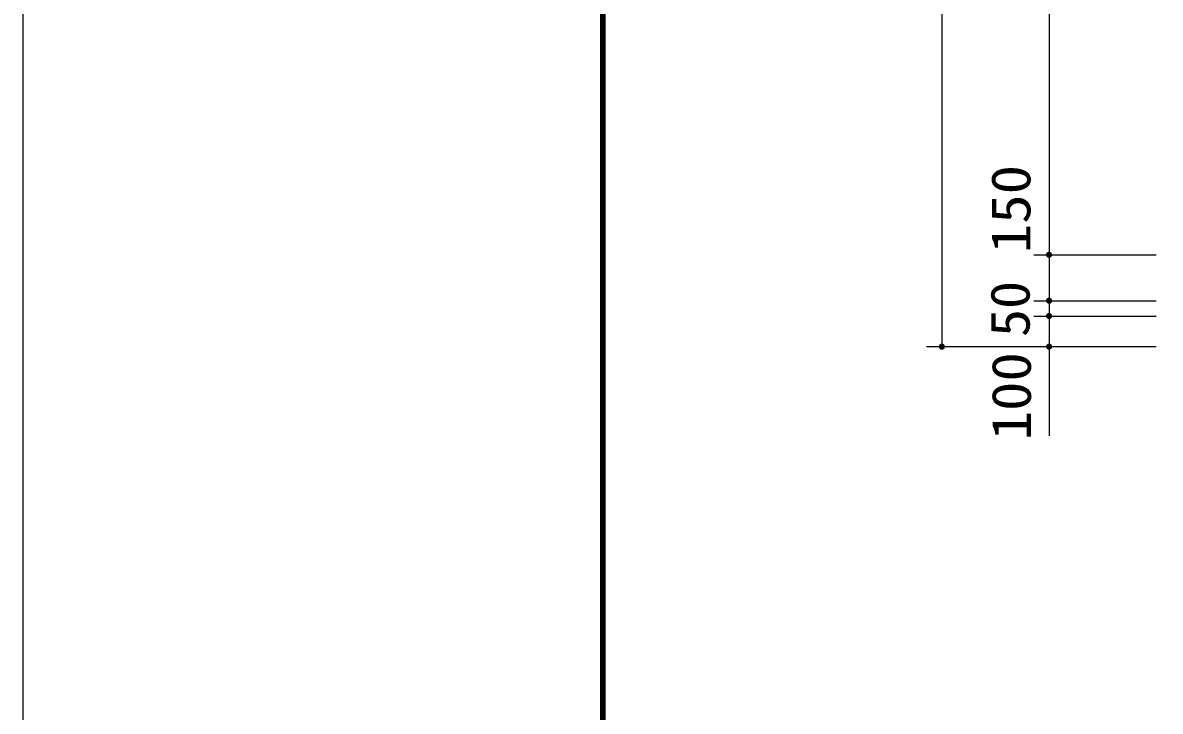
# Model space of a CAD drawing. Units: millimetres, scale not verified. Extents: x -14850 to 14850, y -10500 to 10500.
# Drawn here: x -14850 to -11136, y -5833 to -3584 of the extents above; entities that cross this region are included whole.
import ezdxf
from ezdxf.enums import TextEntityAlignment as Align

# ---------------------------------------------------------------- set-up
doc = ezdxf.new("R2010")
doc.units = ezdxf.units.MM
doc.header["$LTSCALE"] = 50
for name, color, linetype, lineweight in [('0-3_製作', 5, 'Continuous', 25), ('0-8_図面枠', 7, 'Continuous', 25), ('0-9_Axis_waku', 7, 'Continuous', 25)]:
    doc.layers.add(name, color=color, linetype=linetype, lineweight=lineweight)
doc.styles.add('ＭＳ ゴシック', font='')
doc.styles.get('ＭＳ ゴシック').set_extended_font_data('MS Gothic')

msp = doc.modelspace()

# ---------------------------------------------------------------- linework, layer by layer
at = {"layer": '0-3_製作', "color": 2}
for p, q in [((-11849.02, -2061.96), (-11849.02, -4641.96)), ((-11499.02, -2231.96), (-11499.02, -4341.96)), ((-11549.02, -4341.96), (-11149.02, -4341.96)), ((-11499.02, -4341.96), (-11499.02, -4491.96)), ((-11549.02, -4491.96), (-11149.02, -4491.96)), ((-11499.02, -4491.96), (-11499.02, -4541.96)), ((-11549.02, -4541.96), (-11149.02, -4541.96)), ((-11499.02, -4541.96), (-11499.02, -4641.96)), ((-11899.02, -4641.96), (-11149.02, -4641.96)), ((-11499.02, -4641.96), (-11499.02, -4933.19))]:
    msp.add_line(p, q, dxfattribs=at)
at = {"layer": '0-3_製作'}
for points in [[(-11509, -4341.33), (-11499.02, -4341.96), (-11509.02, -4341.96)], [(-11509.02, -4341.96), (-11507.11, -4347.84), (-11508.94, -4343.22)], [(-11509.02, -4341.96), (-11506.31, -4348.81), (-11507.11, -4347.84)], [(-11499.02, -4341.96), (-11506.31, -4348.81), (-11509.02, -4341.96)], [(-11508.84, -4340.09), (-11499.02, -4341.96), (-11509, -4341.33)], [(-11508.94, -4343.22), (-11507.78, -4346.78), (-11508.71, -4344.45)], [(-11508.94, -4343.22), (-11507.11, -4347.84), (-11507.78, -4346.78)], [(-11508.53, -4338.87), (-11499.02, -4341.96), (-11508.84, -4340.09)], [(-11508.71, -4344.45), (-11507.78, -4346.78), (-11508.32, -4345.64)], [(-11508.07, -4337.7), (-11499.02, -4341.96), (-11508.53, -4338.87)], [(-11507.46, -4336.6), (-11499.02, -4341.96), (-11508.07, -4337.7)], [(-11506.73, -4335.59), (-11499.02, -4341.96), (-11507.46, -4336.6)], [(-11505.87, -4334.67), (-11499.02, -4341.96), (-11506.73, -4335.59)], [(-11499.02, -4341.96), (-11505.4, -4349.67), (-11506.31, -4348.81)], [(-11504.9, -4333.87), (-11499.02, -4341.96), (-11505.87, -4334.67)], [(-11499.02, -4341.96), (-11504.38, -4350.41), (-11505.4, -4349.67)], [(-11503.84, -4333.2), (-11499.02, -4341.96), (-11504.9, -4333.87)], [(-11499.02, -4341.96), (-11503.28, -4351.01), (-11504.38, -4350.41)], [(-11502.7, -4332.66), (-11499.02, -4341.96), (-11503.84, -4333.2)], [(-11499.02, -4341.96), (-11502.11, -4351.47), (-11503.28, -4351.01)], [(-11501.51, -4332.28), (-11499.02, -4341.96), (-11502.7, -4332.66)], [(-11499.02, -4341.96), (-11500.9, -4351.79), (-11502.11, -4351.47)], [(-11501.51, -4332.28), (-11499.02, -4331.96), (-11499.02, -4341.96)], [(-11500.27, -4332.04), (-11499.02, -4331.96), (-11501.51, -4332.28)], [(-11499.02, -4341.96), (-11499.65, -4351.94), (-11500.9, -4351.79)], [(-11499.02, -4341.96), (-11499.02, -4351.96), (-11499.65, -4351.94)], [(-11499.02, -4331.96), (-11489.02, -4341.96), (-11499.02, -4341.96)], [(-11498.39, -4331.98), (-11489.02, -4341.96), (-11499.02, -4331.96)], [(-11499.02, -4341.96), (-11497.77, -4351.88), (-11499.02, -4351.96)], [(-11499.02, -4341.96), (-11496.53, -4351.65), (-11497.77, -4351.88)], [(-11499.02, -4341.96), (-11495.34, -4351.26), (-11496.53, -4351.65)], [(-11489.02, -4341.96), (-11495.34, -4351.26), (-11499.02, -4341.96)], [(-11497.15, -4332.14), (-11489.02, -4341.96), (-11498.39, -4331.98)], [(-11495.93, -4332.45), (-11489.02, -4341.96), (-11497.15, -4332.14)], [(-11494.76, -4332.91), (-11489.02, -4341.96), (-11495.93, -4332.45)], [(-11489.02, -4341.96), (-11494.2, -4350.73), (-11495.34, -4351.26)], [(-11493.66, -4333.52), (-11489.02, -4341.96), (-11494.76, -4332.91)], [(-11489.02, -4341.96), (-11493.14, -4350.05), (-11494.2, -4350.73)], [(-11492.65, -4334.26), (-11489.02, -4341.96), (-11493.66, -4333.52)], [(-11489.02, -4341.96), (-11492.18, -4349.25), (-11493.14, -4350.05)], [(-11491.73, -4335.12), (-11489.02, -4341.96), (-11492.65, -4334.26)], [(-11489.02, -4341.96), (-11491.32, -4348.34), (-11492.18, -4349.25)], [(-11490.93, -4336.08), (-11489.02, -4341.96), (-11491.73, -4335.12)], [(-11489.02, -4341.96), (-11490.58, -4347.32), (-11491.32, -4348.34)], [(-11490.93, -4336.08), (-11489.1, -4340.71), (-11489.02, -4341.96)], [(-11490.26, -4337.14), (-11489.1, -4340.71), (-11490.93, -4336.08)], [(-11489.02, -4341.96), (-11489.97, -4346.22), (-11490.58, -4347.32)], [(-11490.26, -4337.14), (-11489.34, -4339.48), (-11489.1, -4340.71)], [(-11489.72, -4338.28), (-11489.34, -4339.48), (-11490.26, -4337.14)], [(-11489.02, -4341.96), (-11489.51, -4345.05), (-11489.97, -4346.22)], [(-11489.02, -4341.96), (-11489.2, -4343.84), (-11489.51, -4345.05)], [(-11489.02, -4341.96), (-11489.04, -4342.59), (-11489.2, -4343.84)], [(-11509, -4491.33), (-11499.02, -4491.96), (-11509.02, -4491.96)], [(-11509.02, -4491.96), (-11507.11, -4497.84), (-11508.94, -4493.22)], [(-11509.02, -4491.96), (-11506.31, -4498.81), (-11507.11, -4497.84)], [(-11499.02, -4491.96), (-11506.31, -4498.81), (-11509.02, -4491.96)], [(-11508.84, -4490.09), (-11499.02, -4491.96), (-11509, -4491.33)], [(-11508.94, -4493.22), (-11507.78, -4496.78), (-11508.71, -4494.45)], [(-11508.94, -4493.22), (-11507.11, -4497.84), (-11507.78, -4496.78)], [(-11508.53, -4488.87), (-11499.02, -4491.96), (-11508.84, -4490.09)], [(-11508.07, -4487.7), (-11499.02, -4491.96), (-11508.53, -4488.87)], [(-11507.46, -4486.6), (-11499.02, -4491.96), (-11508.07, -4487.7)], [(-11506.73, -4485.59), (-11499.02, -4491.96), (-11507.46, -4486.6)], [(-11505.87, -4484.67), (-11499.02, -4491.96), (-11506.73, -4485.59)], [(-11499.02, -4491.96), (-11505.4, -4499.67), (-11506.31, -4498.81)], [(-11504.9, -4483.87), (-11499.02, -4491.96), (-11505.87, -4484.67)], [(-11499.02, -4491.96), (-11504.38, -4500.41), (-11505.4, -4499.67)], [(-11503.84, -4483.2), (-11499.02, -4491.96), (-11504.9, -4483.87)], [(-11499.02, -4491.96), (-11503.28, -4501.01), (-11504.38, -4500.41)], [(-11502.7, -4482.66), (-11499.02, -4491.96), (-11503.84, -4483.2)], [(-11499.02, -4491.96), (-11502.11, -4501.47), (-11503.28, -4501.01)], [(-11501.51, -4482.28), (-11499.02, -4491.96), (-11502.7, -4482.66)], [(-11499.02, -4491.96), (-11500.9, -4501.79), (-11502.11, -4501.47)], [(-11501.51, -4482.28), (-11499.02, -4481.96), (-11499.02, -4491.96)], [(-11500.27, -4482.04), (-11499.02, -4481.96), (-11501.51, -4482.28)], [(-11499.02, -4491.96), (-11499.65, -4501.94), (-11500.9, -4501.79)], [(-11499.02, -4491.96), (-11499.02, -4501.96), (-11499.65, -4501.94)], [(-11499.02, -4481.96), (-11489.02, -4491.96), (-11499.02, -4491.96)], [(-11498.39, -4481.98), (-11489.02, -4491.96), (-11499.02, -4481.96)], [(-11499.02, -4491.96), (-11497.77, -4501.88), (-11499.02, -4501.96)], [(-11499.02, -4491.96), (-11496.53, -4501.65), (-11497.77, -4501.88)], [(-11499.02, -4491.96), (-11495.34, -4501.26), (-11496.53, -4501.65)], [(-11489.02, -4491.96), (-11495.34, -4501.26), (-11499.02, -4491.96)], [(-11497.15, -4482.14), (-11489.02, -4491.96), (-11498.39, -4481.98)], [(-11495.93, -4482.45), (-11489.02, -4491.96), (-11497.15, -4482.14)], [(-11494.76, -4482.91), (-11489.02, -4491.96), (-11495.93, -4482.45)], [(-11489.02, -4491.96), (-11494.2, -4500.73), (-11495.34, -4501.26)], [(-11493.66, -4483.52), (-11489.02, -4491.96), (-11494.76, -4482.91)], [(-11489.02, -4491.96), (-11493.14, -4500.05), (-11494.2, -4500.73)], [(-11492.65, -4484.26), (-11489.02, -4491.96), (-11493.66, -4483.52)], [(-11489.02, -4491.96), (-11492.18, -4499.25), (-11493.14, -4500.05)], [(-11491.73, -4485.12), (-11489.02, -4491.96), (-11492.65, -4484.26)], [(-11489.02, -4491.96), (-11491.32, -4498.34), (-11492.18, -4499.25)], [(-11490.93, -4486.08), (-11489.02, -4491.96), (-11491.73, -4485.12)], [(-11489.02, -4491.96), (-11490.58, -4497.32), (-11491.32, -4498.34)], [(-11490.93, -4486.08), (-11489.1, -4490.71), (-11489.02, -4491.96)], [(-11490.26, -4487.15), (-11489.1, -4490.71), (-11490.93, -4486.08)], [(-11489.02, -4491.96), (-11489.97, -4496.22), (-11490.58, -4497.32)], [(-11490.26, -4487.15), (-11489.34, -4489.48), (-11489.1, -4490.71)], [(-11489.72, -4488.28), (-11489.34, -4489.48), (-11490.26, -4487.15)], [(-11489.02, -4491.96), (-11489.51, -4495.05), (-11489.97, -4496.22)], [(-11489.02, -4491.96), (-11489.2, -4493.84), (-11489.51, -4495.05)], [(-11489.02, -4491.96), (-11489.04, -4492.59), (-11489.2, -4493.84)], [(-11508.71, -4494.45), (-11507.78, -4496.78), (-11508.32, -4495.64)], [(-11509, -4541.33), (-11499.02, -4541.96), (-11509.02, -4541.96)], [(-11509.02, -4541.96), (-11507.11, -4547.84), (-11508.94, -4543.22)], [(-11509.02, -4541.96), (-11506.31, -4548.81), (-11507.11, -4547.84)], [(-11499.02, -4541.96), (-11506.31, -4548.81), (-11509.02, -4541.96)], [(-11508.84, -4540.09), (-11499.02, -4541.96), (-11509, -4541.33)], [(-11508.94, -4543.22), (-11507.78, -4546.78), (-11508.71, -4544.45)], [(-11508.94, -4543.22), (-11507.11, -4547.84), (-11507.78, -4546.78)], [(-11508.53, -4538.87), (-11499.02, -4541.96), (-11508.84, -4540.09)], [(-11508.71, -4544.45), (-11507.78, -4546.78), (-11508.32, -4545.64)], [(-11508.07, -4537.7), (-11499.02, -4541.96), (-11508.53, -4538.87)], [(-11507.46, -4536.6), (-11499.02, -4541.96), (-11508.07, -4537.7)], [(-11506.73, -4535.59), (-11499.02, -4541.96), (-11507.46, -4536.6)], [(-11505.87, -4534.67), (-11499.02, -4541.96), (-11506.73, -4535.59)], [(-11499.02, -4541.96), (-11505.4, -4549.67), (-11506.31, -4548.81)], [(-11504.9, -4533.87), (-11499.02, -4541.96), (-11505.87, -4534.67)], [(-11499.02, -4541.96), (-11504.38, -4550.41), (-11505.4, -4549.67)], [(-11503.84, -4533.2), (-11499.02, -4541.96), (-11504.9, -4533.87)], [(-11499.02, -4541.96), (-11503.28, -4551.01), (-11504.38, -4550.41)], [(-11502.7, -4532.66), (-11499.02, -4541.96), (-11503.84, -4533.2)], [(-11499.02, -4541.96), (-11502.11, -4551.47), (-11503.28, -4551.01)], [(-11501.51, -4532.28), (-11499.02, -4541.96), (-11502.7, -4532.66)], [(-11499.02, -4541.96), (-11500.9, -4551.79), (-11502.11, -4551.47)], [(-11501.51, -4532.28), (-11499.02, -4531.96), (-11499.02, -4541.96)], [(-11500.27, -4532.04), (-11499.02, -4531.96), (-11501.51, -4532.28)], [(-11499.02, -4541.96), (-11499.65, -4551.94), (-11500.9, -4551.79)], [(-11499.02, -4541.96), (-11499.02, -4551.96), (-11499.65, -4551.94)], [(-11499.02, -4531.96), (-11489.02, -4541.96), (-11499.02, -4541.96)], [(-11498.39, -4531.98), (-11489.02, -4541.96), (-11499.02, -4531.96)], [(-11499.02, -4541.96), (-11497.77, -4551.88), (-11499.02, -4551.96)], [(-11499.02, -4541.96), (-11496.53, -4551.65), (-11497.77, -4551.88)], [(-11499.02, -4541.96), (-11495.34, -4551.26), (-11496.53, -4551.65)], [(-11489.02, -4541.96), (-11495.34, -4551.26), (-11499.02, -4541.96)], [(-11497.15, -4532.14), (-11489.02, -4541.96), (-11498.39, -4531.98)], [(-11495.93, -4532.45), (-11489.02, -4541.96), (-11497.15, -4532.14)], [(-11494.76, -4532.91), (-11489.02, -4541.96), (-11495.93, -4532.45)], [(-11489.02, -4541.96), (-11494.2, -4550.73), (-11495.34, -4551.26)], [(-11493.66, -4533.52), (-11489.02, -4541.96), (-11494.76, -4532.91)], [(-11489.02, -4541.96), (-11493.14, -4550.05), (-11494.2, -4550.73)], [(-11492.65, -4534.26), (-11489.02, -4541.96), (-11493.66, -4533.52)], [(-11489.02, -4541.96), (-11492.18, -4549.25), (-11493.14, -4550.05)], [(-11491.73, -4535.12), (-11489.02, -4541.96), (-11492.65, -4534.26)], [(-11489.02, -4541.96), (-11491.32, -4548.34), (-11492.18, -4549.25)], [(-11490.93, -4536.08), (-11489.02, -4541.96), (-11491.73, -4535.12)], [(-11489.02, -4541.96), (-11490.58, -4547.32), (-11491.32, -4548.34)], [(-11490.93, -4536.08), (-11489.1, -4540.71), (-11489.02, -4541.96)], [(-11490.26, -4537.15), (-11489.1, -4540.71), (-11490.93, -4536.08)], [(-11489.02, -4541.96), (-11489.97, -4546.22), (-11490.58, -4547.32)], [(-11490.26, -4537.15), (-11489.34, -4539.48), (-11489.1, -4540.71)], [(-11489.72, -4538.28), (-11489.34, -4539.48), (-11490.26, -4537.15)], [(-11489.02, -4541.96), (-11489.51, -4545.05), (-11489.97, -4546.22)], [(-11489.02, -4541.96), (-11489.2, -4543.84), (-11489.51, -4545.05)], [(-11489.02, -4541.96), (-11489.04, -4542.59), (-11489.2, -4543.84)], [(-11859, -4641.33), (-11849.02, -4641.96), (-11859.02, -4641.96)], [(-11859.02, -4641.96), (-11857.11, -4647.84), (-11858.94, -4643.22)], [(-11859.02, -4641.96), (-11856.31, -4648.81), (-11857.11, -4647.84)], [(-11849.02, -4641.96), (-11856.31, -4648.81), (-11859.02, -4641.96)], [(-11858.84, -4640.09), (-11849.02, -4641.96), (-11859, -4641.33)], [(-11858.53, -4638.87), (-11849.02, -4641.96), (-11858.84, -4640.09)], [(-11858.07, -4637.7), (-11849.02, -4641.96), (-11858.53, -4638.87)], [(-11857.46, -4636.6), (-11849.02, -4641.96), (-11858.07, -4637.7)], [(-11856.73, -4635.59), (-11849.02, -4641.96), (-11857.46, -4636.6)], [(-11855.87, -4634.67), (-11849.02, -4641.96), (-11856.73, -4635.59)], [(-11849.02, -4641.96), (-11855.4, -4649.67), (-11856.31, -4648.81)], [(-11854.9, -4633.87), (-11849.02, -4641.96), (-11855.87, -4634.67)], [(-11849.02, -4641.96), (-11854.38, -4650.41), (-11855.4, -4649.67)], [(-11853.84, -4633.2), (-11849.02, -4641.96), (-11854.9, -4633.87)], [(-11849.02, -4641.96), (-11853.28, -4651.01), (-11854.38, -4650.41)], [(-11852.7, -4632.66), (-11849.02, -4641.96), (-11853.84, -4633.2)], [(-11849.02, -4641.96), (-11852.11, -4651.47), (-11853.28, -4651.01)], [(-11851.51, -4632.28), (-11849.02, -4641.96), (-11852.7, -4632.66)], [(-11849.02, -4641.96), (-11850.9, -4651.79), (-11852.11, -4651.47)], [(-11851.51, -4632.28), (-11849.02, -4631.96), (-11849.02, -4641.96)], [(-11850.27, -4632.04), (-11849.02, -4631.96), (-11851.51, -4632.28)], [(-11849.02, -4641.96), (-11849.65, -4651.94), (-11850.9, -4651.79)], [(-11849.02, -4641.96), (-11849.02, -4651.96), (-11849.65, -4651.94)], [(-11849.02, -4631.96), (-11839.02, -4641.96), (-11849.02, -4641.96)], [(-11848.39, -4631.98), (-11839.02, -4641.96), (-11849.02, -4631.96)], [(-11849.02, -4641.96), (-11847.77, -4651.88), (-11849.02, -4651.96)], [(-11849.02, -4641.96), (-11846.53, -4651.65), (-11847.77, -4651.88)], [(-11849.02, -4641.96), (-11845.34, -4651.26), (-11846.53, -4651.65)], [(-11839.02, -4641.96), (-11845.34, -4651.26), (-11849.02, -4641.96)], [(-11847.15, -4632.14), (-11839.02, -4641.96), (-11848.39, -4631.98)], [(-11845.93, -4632.45), (-11839.02, -4641.96), (-11847.15, -4632.14)], [(-11844.76, -4632.91), (-11839.02, -4641.96), (-11845.93, -4632.45)], [(-11839.02, -4641.96), (-11844.2, -4650.73), (-11845.34, -4651.26)], [(-11843.66, -4633.52), (-11839.02, -4641.96), (-11844.76, -4632.91)], [(-11839.02, -4641.96), (-11843.14, -4650.05), (-11844.2, -4650.73)], [(-11842.65, -4634.26), (-11839.02, -4641.96), (-11843.66, -4633.52)], [(-11839.02, -4641.96), (-11842.18, -4649.25), (-11843.14, -4650.05)], [(-11841.73, -4635.12), (-11839.02, -4641.96), (-11842.65, -4634.26)], [(-11839.02, -4641.96), (-11841.32, -4648.34), (-11842.18, -4649.25)], [(-11840.93, -4636.08), (-11839.02, -4641.96), (-11841.73, -4635.12)], [(-11839.02, -4641.96), (-11840.58, -4647.32), (-11841.32, -4648.34)], [(-11840.93, -4636.08), (-11839.1, -4640.71), (-11839.02, -4641.96)], [(-11840.26, -4637.14), (-11839.1, -4640.71), (-11840.93, -4636.08)], [(-11839.02, -4641.96), (-11839.97, -4646.22), (-11840.58, -4647.32)], [(-11840.26, -4637.14), (-11839.34, -4639.48), (-11839.1, -4640.71)], [(-11839.72, -4638.28), (-11839.34, -4639.48), (-11840.26, -4637.14)], [(-11839.02, -4641.96), (-11839.51, -4645.05), (-11839.97, -4646.22)], [(-11839.02, -4641.96), (-11839.2, -4643.84), (-11839.51, -4645.05)], [(-11839.02, -4641.96), (-11839.04, -4642.59), (-11839.2, -4643.84)], [(-11509, -4641.33), (-11499.02, -4641.96), (-11509.02, -4641.96)], [(-11509.02, -4641.96), (-11506.31, -4648.81), (-11508.94, -4643.22)], [(-11509.02, -4641.96), (-11505.4, -4649.67), (-11506.31, -4648.81)], [(-11499.02, -4641.96), (-11505.4, -4649.67), (-11509.02, -4641.96)], [(-11508.84, -4640.09), (-11499.02, -4641.96), (-11509, -4641.33)], [(-11508.53, -4638.87), (-11499.02, -4641.96), (-11508.84, -4640.09)], [(-11508.07, -4637.7), (-11499.02, -4641.96), (-11508.53, -4638.87)], [(-11507.46, -4636.6), (-11499.02, -4641.96), (-11508.07, -4637.7)], [(-11506.73, -4635.59), (-11499.02, -4641.96), (-11507.46, -4636.6)], [(-11505.87, -4634.67), (-11499.02, -4641.96), (-11506.73, -4635.59)], [(-11504.9, -4633.87), (-11499.02, -4641.96), (-11505.87, -4634.67)], [(-11499.02, -4641.96), (-11504.38, -4650.41), (-11505.4, -4649.67)], [(-11503.84, -4633.2), (-11499.02, -4641.96), (-11504.9, -4633.87)], [(-11499.02, -4641.96), (-11503.28, -4651.01), (-11504.38, -4650.41)], [(-11502.7, -4632.66), (-11499.02, -4641.96), (-11503.84, -4633.2)], [(-11499.02, -4641.96), (-11502.11, -4651.47), (-11503.28, -4651.01)], [(-11502.7, -4632.66), (-11499.02, -4631.96), (-11499.02, -4641.96)], [(-11501.51, -4632.28), (-11499.02, -4631.96), (-11502.7, -4632.66)], [(-11499.02, -4641.96), (-11500.9, -4651.79), (-11502.11, -4651.47)], [(-11500.27, -4632.04), (-11499.02, -4631.96), (-11501.51, -4632.28)], [(-11499.02, -4641.96), (-11499.65, -4651.94), (-11500.9, -4651.79)], [(-11499.02, -4641.96), (-11499.02, -4651.96), (-11499.65, -4651.94)], [(-11499.02, -4631.96), (-11489.02, -4641.96), (-11499.02, -4641.96)], [(-11498.39, -4631.98), (-11489.02, -4641.96), (-11499.02, -4631.96)], [(-11499.02, -4641.96), (-11497.77, -4651.88), (-11499.02, -4651.96)], [(-11499.02, -4641.96), (-11496.53, -4651.65), (-11497.77, -4651.88)], [(-11499.02, -4641.96), (-11495.34, -4651.26), (-11496.53, -4651.65)], [(-11499.02, -4641.96), (-11494.2, -4650.73), (-11495.34, -4651.26)], [(-11489.02, -4641.96), (-11494.2, -4650.73), (-11499.02, -4641.96)], [(-11497.15, -4632.14), (-11489.02, -4641.96), (-11498.39, -4631.98)], [(-11495.93, -4632.45), (-11489.02, -4641.96), (-11497.15, -4632.14)], [(-11494.76, -4632.91), (-11489.02, -4641.96), (-11495.93, -4632.45)], [(-11493.66, -4633.52), (-11489.02, -4641.96), (-11494.76, -4632.91)], [(-11489.02, -4641.96), (-11493.14, -4650.05), (-11494.2, -4650.73)], [(-11492.65, -4634.26), (-11489.02, -4641.96), (-11493.66, -4633.52)], [(-11489.02, -4641.96), (-11492.18, -4649.25), (-11493.14, -4650.05)], [(-11491.73, -4635.12), (-11489.02, -4641.96), (-11492.65, -4634.26)], [(-11489.02, -4641.96), (-11491.32, -4648.34), (-11492.18, -4649.25)], [(-11491.73, -4635.12), (-11489.1, -4640.71), (-11489.02, -4641.96)], [(-11490.93, -4636.08), (-11489.1, -4640.71), (-11491.73, -4635.12)], [(-11489.02, -4641.96), (-11490.58, -4647.32), (-11491.32, -4648.34)], [(-11490.93, -4636.08), (-11489.34, -4639.48), (-11489.1, -4640.71)], [(-11490.26, -4637.14), (-11489.34, -4639.48), (-11490.93, -4636.08)], [(-11489.02, -4641.96), (-11489.97, -4646.22), (-11490.58, -4647.32)], [(-11490.26, -4637.14), (-11489.72, -4638.28), (-11489.34, -4639.48)], [(-11489.02, -4641.96), (-11489.51, -4645.05), (-11489.97, -4646.22)], [(-11489.02, -4641.96), (-11489.2, -4643.84), (-11489.51, -4645.05)], [(-11489.02, -4641.96), (-11489.04, -4642.59), (-11489.2, -4643.84)], [(-11858.94, -4643.22), (-11857.78, -4646.78), (-11858.71, -4644.45)], [(-11858.94, -4643.22), (-11857.11, -4647.84), (-11857.78, -4646.78)], [(-11858.71, -4644.45), (-11857.78, -4646.78), (-11858.32, -4645.64)], [(-11508.94, -4643.22), (-11507.11, -4647.84), (-11508.71, -4644.45)], [(-11508.94, -4643.22), (-11506.31, -4648.81), (-11507.11, -4647.84)], [(-11508.71, -4644.45), (-11507.78, -4646.78), (-11508.32, -4645.64)], [(-11508.71, -4644.45), (-11507.11, -4647.84), (-11507.78, -4646.78)]]:
    msp.add_solid(points, dxfattribs=at)
at = {"layer": '0-8_図面枠'}
msp.add_lwpolyline([(-14850, -10500), (14850, -10500), (14850, 10500), (-14850, 10500)], close=True, dxfattribs=at)
at = {"layer": '0-9_Axis_waku'}
for p, q in [((-12964, 9629), (-12964, -9679.01)), ((-12963, 9628), (-12963, -9678.01)), ((-12962, 9627), (-12962, -9677.01)), ((-12961, 9626), (-12961, -9676.01)), ((-12960, 9625), (-12960, -9675.01)), ((-12959, 9624), (-12959, -9674.01)), ((-12958, 9623), (-12958, -9673.01)), ((-12957, 9622), (-12957, -9672.01)), ((-12956, 9621), (-12956, -9671.01)), ((-12955, 9620), (-12955, -9670.01)), ((-12954, 9619), (-12954, -9669.01)), ((-12953, 9618), (-12953, -9668.01)), ((-12952, 9617), (-12952, -9667.01)), ((-12951, 9616), (-12951, -9666.01)), ((-12950, 9615), (-12950, -9665))]:
    msp.add_line(p, q, dxfattribs=at)

# ---------------------------------------------------------------- texts
at = {"layer": '0-3_製作', "color": 4, "style": 'ＭＳ ゴシック'}
for s, width, p in [('150', 1.1, (-11521.56, -4336.84)), ('50', 1.05, (-11524.02, -4610.71)), ('100', 1.1, (-11519.84, -4948.15))]:
    msp.add_text(s, height=128.4, rotation=90, dxfattribs=dict(at, width=width)).set_placement(p, align=Align.BOTTOM_LEFT)

doc.saveas('drawing.dxf')
